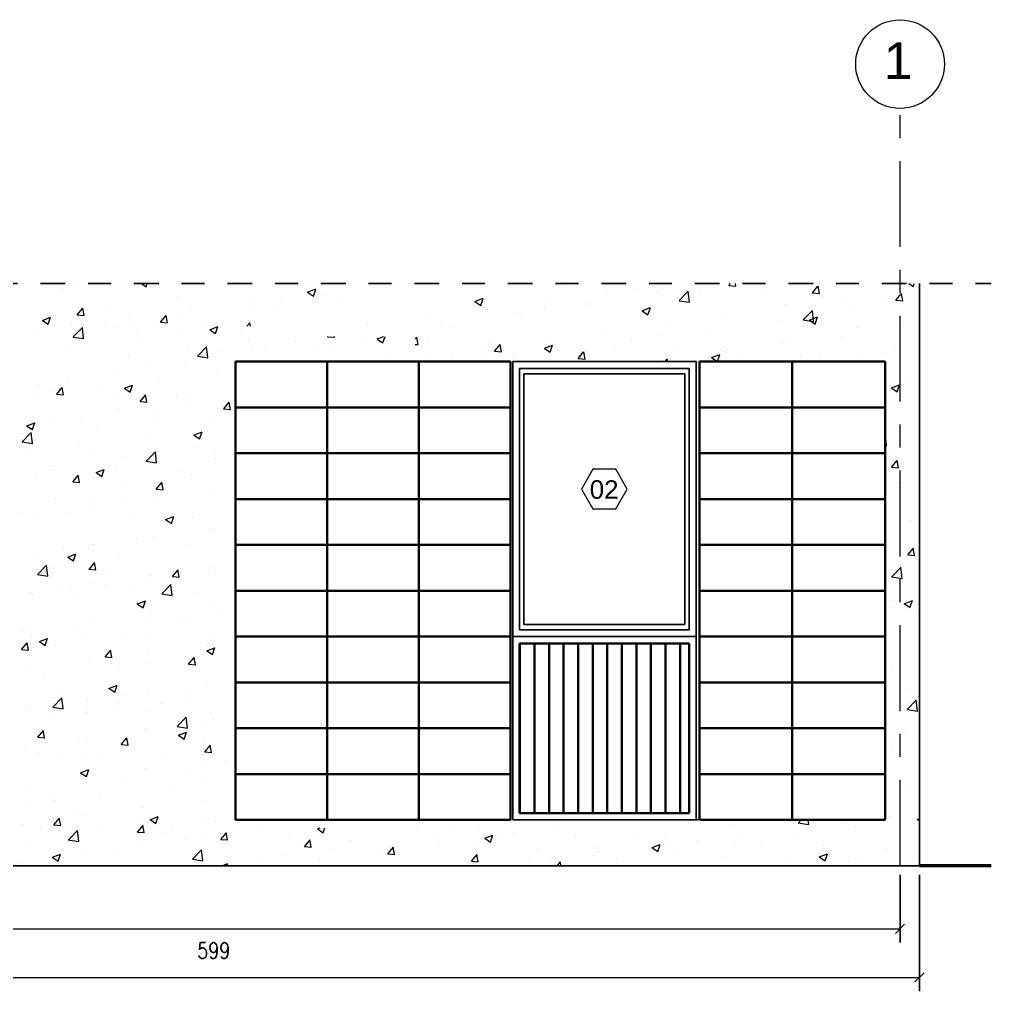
# Model space of a CAD drawing. Header units: inches. Extents: x -1721 to -585, y -6348 to -3019.
# Drawn here: x -814.985 to -810.746, y -3128.62 to -3124.294 of the extents above; entities that cross this region are included whole.
import ezdxf

# ---------------------------------------------------------------- set-up
doc = ezdxf.new("R2010")
doc.units = ezdxf.units.IN
doc.header["$MEASUREMENT"] = 0
for name, pattern in [('$0$ACAD_ISO10W100', [18, 12, -3, 0, -3]), ('$0$CENTERX2', [4, 2.5, -0.5, 0.5, -0.5]), ('$0$CENTRO2', [1.125, 0.75, -0.125, 0.125, -0.125])]:
    doc.linetypes.add(name, pattern=pattern)
for name, color, linetype, lineweight in [('$0$A-ELEV-MBE1', 1, 'Continuous', 35), ('$0$A-ELEV-PATT', 8, 'Continuous', 18), ('$0$AA - pareti sezionate', 236, 'Continuous', 50), ('$0$AA - serramenti e porte', 4, 'Continuous', 25), ('$0$AA pareti non sezionate', 2, 'Continuous', 25), ('$0$SIMBOLI FINESTRE', 3, 'Continuous', 13), ('$1$AA - linee quote', 3, 'Continuous', 13)]:
    doc.layers.add(name, color=color, linetype=linetype, lineweight=lineweight)
doc.styles.add('$0$ARIAL', font='Arial.ttf')
doc.styles.add('$4$E-ROMANS', font='romans.shx', dxfattribs={"width": 0.8})
doc.dimstyles.new('$0$E-0100_TICK_12', dxfattribs={"dimscale": 0.001, "dimtxt": 70, "dimasz": 40, "dimexe": 60, "dimexo": 40, "dimgap": 60, "dimtad": 4, "dimdec": 0, "dimlfac": 100, "dimzin": 0, "dimdsep": 46, "dimtxsty": '$4$E-ROMANS', "dimblk": 'OBLIQUE', "dimblk1": 'OBLIQUE', "dimblk2": 'OBLIQUE', "dimcen": 60, "dimclrd": 256, "dimclre": 256, "dimclrt": 256, "dimadec": 0, "dimazin": 0, "dimtfac": 1, "dimtdec": 0, "dimtmove": 1, "dimatfit": 3, "dimldrblk": '$0$_Open90', "dimfxl": 1, "dimtfill": 1, "dimtolj": 1, "dimtzin": 0, "dimlwd": -1, "dimarcsym": 0})

# ---------------------------------------------------------------- blocks, each defined once
blk = doc.blocks.new('_Oblique')
at = {"color": 0, "linetype": 'ByBlock', "lineweight": -2}
blk.add_line((-0.5, -0.5), (0.5, 0.5), dxfattribs=at)
blk = doc.blocks.new('*D257')
at = {"layer": '$1$AA - linee quote', "linetype": 'Continuous', "lineweight": -2, "transparency": 16777216}
for p, q in [((-817.134, -3128.0254), (-817.134, -3128.3208)), ((-811.144, -3128.0254), (-811.144, -3128.3208))]:
    blk.add_line(p, q, dxfattribs=at)
at = {"layer": '$1$AA - linee quote', "transparency": 16777216}
blk.add_line((-817.134, -3128.2608), (-811.144, -3128.2608), dxfattribs=at)
at = {"layer": 'DEFPOINTS', "color": 0, "linetype": 'Continuous', "transparency": 16777216}
for p in [(-817.134, -3127.9854), (-811.144, -3127.9854), (-811.144, -3128.2608)]:
    blk.add_point(p, dxfattribs=at)
at = {"layer": '$1$AA - linee quote', "linetype": 'Continuous', "transparency": 16777216, "xscale": 0.04, "yscale": 0.04, "zscale": 0.04, "rotation": 180}
blk.add_blockref('_Oblique', (-817.134, -3128.2608), dxfattribs=at)
at = {"layer": '$1$AA - linee quote', "linetype": 'Continuous', "transparency": 16777216, "xscale": 0.04, "yscale": 0.04, "zscale": 0.04}
blk.add_blockref('_Oblique', (-811.144, -3128.2608), dxfattribs=at)
at = {"layer": '$1$AA - linee quote', "linetype": 'Continuous', "transparency": 16777216, "insert": (-814.139, -3128.3558), "char_height": 0.07, "attachment_point": 5, "style": '$4$E-ROMANS', "bg_fill": 3, "box_fill_scale": 1.25, "bg_fill_color": 256, "bg_fill_true_color": 13158600, "bg_fill_transparency": 0}
blk.add_mtext('\\A1;599', dxfattribs=at)
blk = doc.blocks.new('$0$_Open90')
at = {"color": 0, "linetype": 'ByBlock', "lineweight": -2}
for p, q in [((-19.69, 19.69), (0, 0)), ((0, 0), (-39.37, 0)), ((0, 0), (-19.69, -19.69))]:
    blk.add_line(p, q, dxfattribs=at)
blk = doc.blocks.new('*D258')
at = {"layer": '$1$AA - linee quote', "linetype": 'Continuous', "lineweight": -2, "transparency": 16777216}
for p, q in [((-820.1993, -3128.0254), (-820.1993, -3128.5325)), ((-811.0593, -3128.0254), (-811.0593, -3128.5325))]:
    blk.add_line(p, q, dxfattribs=at)
at = {"layer": '$1$AA - linee quote', "transparency": 16777216}
blk.add_line((-820.1993, -3128.4725), (-811.0593, -3128.4725), dxfattribs=at)
at = {"layer": 'DEFPOINTS', "color": 0, "linetype": 'Continuous', "transparency": 16777216}
for p in [(-820.1993, -3127.9854), (-811.0593, -3127.9854), (-811.0593, -3128.4725)]:
    blk.add_point(p, dxfattribs=at)
at = {"layer": '$1$AA - linee quote', "linetype": 'Continuous', "transparency": 16777216, "xscale": 0.04, "yscale": 0.04, "zscale": 0.04, "rotation": 180}
blk.add_blockref('_Oblique', (-820.1993, -3128.4725), dxfattribs=at)
at = {"layer": '$1$AA - linee quote', "linetype": 'Continuous', "transparency": 16777216, "xscale": 0.04, "yscale": 0.04, "zscale": 0.04}
blk.add_blockref('_Oblique', (-811.0593, -3128.4725), dxfattribs=at)
at = {"layer": '$1$AA - linee quote', "linetype": 'Continuous', "transparency": 16777216, "insert": (-815.6293, -3128.5675), "char_height": 0.07, "attachment_point": 5, "style": '$4$E-ROMANS', "bg_fill": 3, "box_fill_scale": 1.25, "bg_fill_color": 256, "bg_fill_true_color": 13158600, "bg_fill_transparency": 0}
blk.add_mtext('\\A1;914', dxfattribs=at)

msp = doc.modelspace()

# ---------------------------------------------------------------- linework, layer by layer
at = {"layer": '$0$A-ELEV-MBE1', "color": 9, "true_color": 0xd19cc7}
for p, q in [((-813.6443, -3125.7854), (-814.0443, -3125.7854)), ((-814.0443, -3125.7854), (-814.0443, -3125.9854)), ((-813.2443, -3125.7854), (-813.6443, -3125.7854)), ((-813.6443, -3125.7854), (-813.6443, -3125.9854)), ((-813.6443, -3125.9854), (-813.6443, -3125.7854)), ((-813.2593, -3125.7854), (-813.2493, -3125.7854)), ((-813.2443, -3125.9854), (-813.2443, -3125.7854)), ((-812.8443, -3125.7854), (-813.2443, -3125.7854)), ((-813.2443, -3125.7854), (-813.2443, -3125.9854)), ((-812.8443, -3125.7854), (-812.8443, -3125.9854)), ((-812.0193, -3125.7854), (-811.6143, -3125.7854)), ((-812.0193, -3125.9854), (-812.0193, -3125.7854)), ((-811.6143, -3125.7854), (-811.6143, -3125.9854)), ((-811.6143, -3125.7854), (-811.2093, -3125.7854)), ((-811.6143, -3125.9854), (-811.6143, -3125.7854)), ((-811.2093, -3125.7854), (-811.2093, -3125.9854)), ((-814.0443, -3125.9854), (-813.6443, -3125.9854)), ((-813.6443, -3125.9854), (-814.0443, -3125.9854)), ((-814.0443, -3125.9854), (-814.0443, -3126.1854)), ((-813.6443, -3125.9854), (-813.2443, -3125.9854)), ((-813.2443, -3125.9854), (-813.6443, -3125.9854)), ((-813.6443, -3125.9854), (-813.6443, -3126.1854)), ((-813.6443, -3126.1854), (-813.6443, -3125.9854)), ((-813.2443, -3126.1854), (-813.2443, -3125.9854)), ((-813.2443, -3125.9854), (-812.8443, -3125.9854)), ((-813.2443, -3125.9854), (-813.2443, -3126.1854)), ((-812.8443, -3125.9854), (-812.8443, -3126.1854)), ((-811.6143, -3125.9854), (-812.0193, -3125.9854)), ((-812.0193, -3125.9854), (-811.6143, -3125.9854)), ((-812.0193, -3126.1854), (-812.0193, -3125.9854)), ((-811.2093, -3125.9854), (-811.6143, -3125.9854)), ((-811.6143, -3125.9854), (-811.6143, -3126.1854)), ((-811.6143, -3125.9854), (-811.2093, -3125.9854)), ((-811.6143, -3126.1854), (-811.6143, -3125.9854)), ((-811.2093, -3125.9854), (-811.2093, -3126.1854)), ((-814.0443, -3126.1854), (-813.6443, -3126.1854)), ((-813.6443, -3126.1854), (-814.0443, -3126.1854)), ((-814.0443, -3126.1854), (-814.0443, -3126.3854)), ((-813.6443, -3126.1854), (-813.2443, -3126.1854)), ((-813.2443, -3126.1854), (-813.6443, -3126.1854)), ((-813.6443, -3126.1854), (-813.6443, -3126.3854)), ((-813.6443, -3126.3854), (-813.6443, -3126.1854)), ((-813.2443, -3126.3854), (-813.2443, -3126.1854)), ((-813.2443, -3126.1854), (-812.8443, -3126.1854)), ((-812.8443, -3126.1854), (-813.2443, -3126.1854)), ((-813.2443, -3126.1854), (-813.2443, -3126.3854)), ((-812.8443, -3126.1854), (-812.8443, -3126.3854)), ((-812.0193, -3126.1854), (-811.6143, -3126.1854)), ((-812.0193, -3126.3854), (-812.0193, -3126.1854)), ((-811.6143, -3126.1854), (-812.0193, -3126.1854)), ((-811.6143, -3126.1854), (-811.6143, -3126.3854)), ((-811.6143, -3126.1854), (-811.2093, -3126.1854)), ((-811.6143, -3126.3854), (-811.6143, -3126.1854)), ((-811.2093, -3126.1854), (-811.6143, -3126.1854)), ((-811.2093, -3126.1854), (-811.2093, -3126.3854)), ((-814.0443, -3126.3854), (-813.6443, -3126.3854)), ((-813.6443, -3126.3854), (-814.0443, -3126.3854)), ((-814.0443, -3126.3854), (-814.0443, -3126.5854)), ((-813.6443, -3126.3854), (-813.2443, -3126.3854)), ((-813.2443, -3126.3854), (-813.6443, -3126.3854)), ((-813.6443, -3126.3854), (-813.6443, -3126.5854)), ((-813.6443, -3126.5854), (-813.6443, -3126.3854)), ((-813.2443, -3126.5854), (-813.2443, -3126.3854)), ((-813.2443, -3126.3854), (-812.8443, -3126.3854)), ((-812.8443, -3126.3854), (-813.2443, -3126.3854)), ((-813.2443, -3126.3854), (-813.2443, -3126.5854)), ((-812.8443, -3126.3854), (-812.8443, -3126.5854)), ((-811.6143, -3126.3854), (-812.0193, -3126.3854)), ((-812.0193, -3126.3854), (-811.6143, -3126.3854)), ((-812.0193, -3126.5854), (-812.0193, -3126.3854)), ((-811.2093, -3126.3854), (-811.6143, -3126.3854)), ((-811.6143, -3126.3854), (-811.6143, -3126.5854)), ((-811.6143, -3126.3854), (-811.2093, -3126.3854)), ((-811.6143, -3126.5854), (-811.6143, -3126.3854)), ((-814.0443, -3126.5854), (-813.6443, -3126.5854)), ((-813.6443, -3126.5854), (-814.0443, -3126.5854)), ((-814.0443, -3126.5854), (-814.0443, -3126.7854)), ((-813.6443, -3126.5854), (-813.2443, -3126.5854)), ((-813.2443, -3126.5854), (-813.6443, -3126.5854)), ((-813.6443, -3126.5854), (-813.6443, -3126.7854)), ((-813.6443, -3126.7854), (-813.6443, -3126.5854)), ((-813.2443, -3126.7854), (-813.2443, -3126.5854)), ((-813.2443, -3126.5854), (-812.8443, -3126.5854)), ((-812.8443, -3126.5854), (-813.2443, -3126.5854)), ((-813.2443, -3126.5854), (-813.2443, -3126.7854)), ((-812.8443, -3126.5854), (-812.8443, -3126.7854)), ((-811.6143, -3126.5854), (-812.0193, -3126.5854)), ((-812.0193, -3126.5854), (-811.6143, -3126.5854)), ((-812.0193, -3126.7854), (-812.0193, -3126.5854)), ((-811.2093, -3126.5854), (-811.6143, -3126.5854)), ((-811.6143, -3126.5854), (-811.2093, -3126.5854)), ((-811.6143, -3126.7854), (-811.6143, -3126.5854)), ((-811.6143, -3126.5854), (-811.6143, -3126.7854)), ((-814.0443, -3126.7854), (-813.6443, -3126.7854)), ((-813.6443, -3126.7854), (-814.0443, -3126.7854)), ((-814.0443, -3126.7854), (-814.0443, -3126.9854)), ((-813.2443, -3126.7854), (-813.6443, -3126.7854)), ((-813.6443, -3126.7854), (-813.6443, -3126.9854)), ((-813.6443, -3126.9854), (-813.6443, -3126.7854)), ((-813.2443, -3126.9854), (-813.2443, -3126.7854)), ((-812.8443, -3126.7854), (-813.2443, -3126.7854)), ((-813.2443, -3126.7854), (-813.2443, -3126.9854)), ((-812.8443, -3126.7854), (-812.8443, -3126.9854)), ((-811.6143, -3126.7854), (-812.0193, -3126.7854)), ((-812.0193, -3126.7854), (-811.6143, -3126.7854)), ((-812.0193, -3126.9854), (-812.0193, -3126.7854)), ((-811.2093, -3126.7854), (-811.6143, -3126.7854)), ((-811.6143, -3126.7854), (-811.2093, -3126.7854)), ((-811.6143, -3126.9854), (-811.6143, -3126.7854)), ((-811.6143, -3126.7854), (-811.6143, -3126.9854)), ((-811.2093, -3126.7854), (-811.2093, -3126.9854)), ((-814.0443, -3126.9854), (-813.6443, -3126.9854)), ((-813.6443, -3126.9854), (-814.0443, -3126.9854)), ((-814.0443, -3126.9854), (-814.0443, -3127.1854)), ((-813.6443, -3126.9854), (-813.2443, -3126.9854)), ((-813.2443, -3126.9854), (-813.6443, -3126.9854)), ((-813.6443, -3126.9854), (-813.6443, -3127.1854)), ((-813.6443, -3127.1854), (-813.6443, -3126.9854)), ((-813.2443, -3127.1854), (-813.2443, -3126.9854)), ((-813.2443, -3126.9854), (-812.8443, -3126.9854)), ((-812.8443, -3126.9854), (-813.2443, -3126.9854)), ((-813.2443, -3126.9854), (-813.2443, -3127.1854)), ((-812.8443, -3126.9854), (-812.8443, -3127.1854)), ((-812.0193, -3126.9854), (-811.6143, -3126.9854)), ((-812.0193, -3127.1854), (-812.0193, -3126.9854)), ((-811.6143, -3126.9854), (-812.0193, -3126.9854)), ((-811.6143, -3126.9854), (-811.2093, -3126.9854)), ((-811.6143, -3127.1854), (-811.6143, -3126.9854)), ((-811.6143, -3126.9854), (-811.6143, -3127.1854)), ((-811.2093, -3126.9854), (-811.6143, -3126.9854)), ((-811.2093, -3126.9854), (-811.2093, -3127.1854)), ((-812.8043, -3127.0154), (-812.0643, -3127.0154)), ((-812.8043, -3127.0154), (-812.8043, -3127.7554)), ((-812.0643, -3127.0154), (-812.0643, -3127.7554)), ((-813.6443, -3127.1854), (-814.0443, -3127.1854)), ((-814.0443, -3127.1854), (-814.0443, -3127.3854)), ((-814.0443, -3127.1854), (-813.6443, -3127.1854)), ((-813.6443, -3127.3854), (-813.6443, -3127.1854)), ((-813.6443, -3127.1854), (-813.2443, -3127.1854)), ((-813.2443, -3127.1854), (-813.6443, -3127.1854)), ((-813.6443, -3127.1854), (-813.6443, -3127.3854)), ((-813.2443, -3127.3854), (-813.2443, -3127.1854)), ((-813.2443, -3127.1854), (-812.8443, -3127.1854)), ((-812.8443, -3127.1854), (-813.2443, -3127.1854)), ((-813.2443, -3127.1854), (-813.2443, -3127.3854)), ((-812.8443, -3127.1854), (-812.8443, -3127.3854)), ((-811.6143, -3127.1854), (-812.0193, -3127.1854)), ((-812.0193, -3127.1854), (-811.6143, -3127.1854)), ((-812.0193, -3127.3854), (-812.0193, -3127.1854)), ((-811.2093, -3127.1854), (-811.6143, -3127.1854)), ((-811.6143, -3127.1854), (-811.6143, -3127.3854)), ((-811.6143, -3127.1854), (-811.2093, -3127.1854)), ((-811.6143, -3127.3854), (-811.6143, -3127.1854)), ((-811.2093, -3127.1854), (-811.2093, -3127.3854)), ((-814.0443, -3127.3854), (-813.6443, -3127.3854)), ((-813.6443, -3127.3854), (-814.0443, -3127.3854)), ((-814.0443, -3127.3854), (-814.0443, -3127.5854)), ((-813.6443, -3127.5854), (-813.6443, -3127.3854)), ((-813.6443, -3127.3854), (-813.2443, -3127.3854)), ((-813.2443, -3127.3854), (-813.6443, -3127.3854)), ((-813.6443, -3127.3854), (-813.6443, -3127.5854)), ((-813.2443, -3127.5854), (-813.2443, -3127.3854)), ((-813.2443, -3127.3854), (-812.8443, -3127.3854)), ((-812.8443, -3127.3854), (-813.2443, -3127.3854)), ((-813.2443, -3127.3854), (-813.2443, -3127.5854)), ((-812.8443, -3127.3854), (-812.8443, -3127.5854)), ((-812.0193, -3127.5854), (-812.0193, -3127.3854)), ((-811.6143, -3127.3854), (-812.0193, -3127.3854)), ((-812.0193, -3127.3854), (-811.6143, -3127.3854)), ((-811.6143, -3127.3854), (-811.6143, -3127.5854)), ((-811.6143, -3127.5854), (-811.6143, -3127.3854)), ((-811.2093, -3127.3854), (-811.6143, -3127.3854)), ((-811.2093, -3127.3854), (-811.2093, -3127.5854)), ((-814.0443, -3127.5854), (-813.6443, -3127.5854)), ((-813.6443, -3127.5854), (-814.0443, -3127.5854)), ((-814.0443, -3127.5854), (-814.0443, -3127.7854)), ((-813.6443, -3127.7854), (-813.6443, -3127.5854)), ((-813.6443, -3127.5854), (-813.2443, -3127.5854)), ((-813.2443, -3127.5854), (-813.6443, -3127.5854)), ((-813.6443, -3127.5854), (-813.6443, -3127.7854)), ((-813.2443, -3127.7854), (-813.2443, -3127.5854)), ((-813.2443, -3127.5854), (-812.8443, -3127.5854)), ((-812.8443, -3127.5854), (-813.2443, -3127.5854)), ((-813.2443, -3127.5854), (-813.2443, -3127.7854)), ((-812.8443, -3127.5854), (-812.8443, -3127.7854)), ((-811.6143, -3127.5854), (-812.0193, -3127.5854)), ((-812.0193, -3127.5854), (-811.6143, -3127.5854)), ((-812.0193, -3127.7854), (-812.0193, -3127.5854)), ((-811.2093, -3127.5854), (-811.6143, -3127.5854)), ((-811.6143, -3127.5854), (-811.2093, -3127.5854)), ((-811.6143, -3127.7854), (-811.6143, -3127.5854)), ((-811.6143, -3127.5854), (-811.6143, -3127.7854)), ((-811.2093, -3127.5854), (-811.2093, -3127.7854)), ((-814.0443, -3127.7854), (-813.6443, -3127.7854)), ((-813.6443, -3127.7854), (-813.2443, -3127.7854)), ((-813.2443, -3127.7854), (-812.8443, -3127.7854)), ((-812.8043, -3127.7554), (-812.0643, -3127.7554)), ((-811.6143, -3127.7854), (-812.0193, -3127.7854)), ((-811.2093, -3127.7854), (-811.6143, -3127.7854))]:
    msp.add_line(p, q, dxfattribs=at)
at = {"layer": '$0$A-ELEV-MBE1'}
for p, q in [((-811.2093, -3126.3854), (-811.2093, -3126.5854)), ((-811.2093, -3126.5854), (-811.2093, -3126.7854)), ((-811.6143, -3127.3854), (-811.2093, -3127.3854))]:
    msp.add_line(p, q, dxfattribs=at)
at = {"layer": '$0$A-ELEV-MBE1', "color": 9, "linetype": 'Continuous', "true_color": 0xd19cc7}
for p, q in [((-812.8027, -3127.7554), (-812.8027, -3127.0154)), ((-812.7392, -3127.7554), (-812.7392, -3127.0154)), ((-812.6757, -3127.7554), (-812.6757, -3127.0154)), ((-812.6122, -3127.7554), (-812.6122, -3127.0154)), ((-812.5487, -3127.7554), (-812.5487, -3127.0154)), ((-812.4852, -3127.7554), (-812.4852, -3127.0154)), ((-812.4217, -3127.7554), (-812.4217, -3127.0154)), ((-812.3582, -3127.7554), (-812.3582, -3127.0154)), ((-812.2947, -3127.7554), (-812.2947, -3127.0154)), ((-812.2312, -3127.7554), (-812.2312, -3127.0154)), ((-812.1677, -3127.7554), (-812.1677, -3127.0154)), ((-812.1042, -3127.7554), (-812.1042, -3127.0154))]:
    msp.add_line(p, q, dxfattribs=at)
at = {"layer": '$0$A-ELEV-PATT', "linetype": 'Continuous'}
for p, q in [((-814.4543, -3125.4454), (-814.4343, -3125.4589)), ((-814.4342, -3125.4589), (-814.4297, -3125.4454)), ((-813.9994, -3125.4496), (-813.9994, -3125.4496)), ((-813.4601, -3125.4483), (-813.4601, -3125.4483)), ((-811.8909, -3125.4542), (-811.8836, -3125.4454)), ((-811.8628, -3125.4465), (-811.8628, -3125.4465)), ((-811.8601, -3125.4571), (-811.8623, -3125.4454)), ((-811.1056, -3125.4454), (-811.0872, -3125.4578)), ((-811.0871, -3125.4578), (-811.083, -3125.4454)), ((-814.7975, -3125.4673), (-814.7975, -3125.4673)), ((-814.7556, -3125.4562), (-814.7556, -3125.4562)), ((-813.7296, -3125.4824), (-813.694, -3125.4688)), ((-813.7295, -3125.4826), (-813.7042, -3125.4996)), ((-813.7239, -3125.4864), (-813.7239, -3125.4864)), ((-813.7041, -3125.4996), (-813.6938, -3125.4689)), ((-813.3295, -3125.4568), (-813.3295, -3125.4568)), ((-812.5636, -3125.4564), (-812.5636, -3125.4564)), ((-812.4242, -3125.4753), (-812.4242, -3125.4753)), ((-812.2924, -3125.4679), (-812.2924, -3125.4679)), ((-812.2023, -3125.4847), (-812.2023, -3125.4847)), ((-812.1823, -3125.4886), (-812.1823, -3125.4886)), ((-812.1084, -3125.5196), (-812.0689, -3125.4784)), ((-812.0632, -3125.5267), (-812.0689, -3125.4785)), ((-812.0552, -3125.4718), (-812.0552, -3125.4718)), ((-812.0212, -3125.4794), (-812.0212, -3125.4794)), ((-811.8909, -3125.4542), (-811.8605, -3125.4569)), ((-811.7501, -3125.4908), (-811.7501, -3125.4908)), ((-811.5266, -3125.486), (-811.5021, -3125.4569)), ((-811.5265, -3125.4861), (-811.4962, -3125.4887)), ((-811.4958, -3125.4889), (-811.5016, -3125.4571)), ((-811.1622, -3125.5179), (-811.1377, -3125.4887)), ((-811.1314, -3125.5208), (-811.1373, -3125.489)), ((-811.1286, -3125.4674), (-811.1286, -3125.4674)), ((-814.2956, -3125.5005), (-814.2956, -3125.5005)), ((-813.9805, -3125.5189), (-813.9805, -3125.5189)), ((-813.8427, -3125.5244), (-813.8427, -3125.5244)), ((-813.6503, -3125.4991), (-813.6503, -3125.4991)), ((-813.5814, -3125.5103), (-813.5814, -3125.5103)), ((-812.9995, -3125.5231), (-812.9639, -3125.5095)), ((-812.9994, -3125.5233), (-812.9741, -3125.5403)), ((-812.9741, -3125.5403), (-812.9638, -3125.5096)), ((-812.685, -3125.511), (-812.685, -3125.511)), ((-812.5032, -3125.5308), (-812.5032, -3125.5308)), ((-812.4986, -3125.5355), (-812.4986, -3125.5355)), ((-812.1084, -3125.5198), (-812.0632, -3125.5268)), ((-811.6491, -3125.538), (-811.6491, -3125.538)), ((-811.4789, -3125.5023), (-811.4789, -3125.5023)), ((-811.3925, -3125.5055), (-811.3925, -3125.5055)), ((-811.2077, -3125.5137), (-811.2077, -3125.5137)), ((-811.1621, -3125.518), (-811.1318, -3125.5206)), ((-814.7354, -3125.5812), (-814.7109, -3125.5521)), ((-814.7353, -3125.5813), (-814.705, -3125.584)), ((-814.7046, -3125.5841), (-814.7105, -3125.5523)), ((-814.5919, -3125.5513), (-814.5919, -3125.5513)), ((-814.2413, -3125.5547), (-814.2413, -3125.5547)), ((-813.9699, -3125.5411), (-813.9699, -3125.5411)), ((-813.8776, -3125.5612), (-813.8776, -3125.5612)), ((-813.2054, -3125.5816), (-813.2054, -3125.5816)), ((-812.9488, -3125.5491), (-812.9488, -3125.5491)), ((-812.8227, -3125.5729), (-812.8227, -3125.5729)), ((-812.6956, -3125.5561), (-812.6956, -3125.5561)), ((-812.2694, -3125.5638), (-812.2339, -3125.5502)), ((-812.2693, -3125.5639), (-812.2441, -3125.581)), ((-812.244, -3125.581), (-812.2337, -3125.5503)), ((-811.9099, -3125.5738), (-811.9099, -3125.5738)), ((-811.5663, -3125.6037), (-811.5267, -3125.5625)), ((-811.5211, -3125.6108), (-811.5267, -3125.5626)), ((-811.356, -3125.5625), (-811.356, -3125.5625)), ((-814.8881, -3125.6022), (-814.8881, -3125.6022)), ((-814.8865, -3125.6056), (-814.8509, -3125.592)), ((-814.8864, -3125.6057), (-814.8611, -3125.6228)), ((-814.861, -3125.6228), (-814.8507, -3125.5921)), ((-814.832, -3125.6244), (-814.832, -3125.6244)), ((-814.5052, -3125.5928), (-814.5052, -3125.5928)), ((-814.4831, -3125.6087), (-814.4831, -3125.6087)), ((-814.371, -3125.6131), (-814.3465, -3125.5839)), ((-814.371, -3125.6132), (-814.3406, -3125.6158)), ((-814.3402, -3125.616), (-814.3461, -3125.5842)), ((-814.2907, -3125.5834), (-814.2907, -3125.5834)), ((-814.1739, -3125.612), (-814.1739, -3125.612)), ((-813.9944, -3125.6304), (-813.9822, -3125.6158)), ((-813.9791, -3125.6304), (-813.9817, -3125.616)), ((-813.4663, -3125.6174), (-813.4663, -3125.6174)), ((-813.1436, -3125.6151), (-813.1436, -3125.6151)), ((-812.7948, -3125.5864), (-812.7948, -3125.5864)), ((-812.1737, -3125.6119), (-812.1737, -3125.6119)), ((-811.6756, -3125.6046), (-811.6756, -3125.6046)), ((-811.5662, -3125.6039), (-811.521, -3125.6109)), ((-811.5484, -3125.5879), (-811.5484, -3125.5879)), ((-811.5394, -3125.6045), (-811.5038, -3125.5908)), ((-811.5393, -3125.6046), (-811.514, -3125.6217)), ((-811.514, -3125.6217), (-811.5037, -3125.591)), ((-814.9311, -3125.6677), (-814.9311, -3125.6677)), ((-814.7618, -3125.6253), (-814.7618, -3125.6253)), ((-814.7519, -3125.6781), (-814.7123, -3125.6369)), ((-814.7067, -3125.6852), (-814.7123, -3125.637)), ((-814.6103, -3125.6254), (-814.6103, -3125.6254)), ((-814.5608, -3125.6358), (-814.5608, -3125.6358)), ((-814.4701, -3125.6629), (-814.4701, -3125.6629)), ((-814.2896, -3125.6473), (-814.2896, -3125.6473)), ((-814.1564, -3125.6463), (-814.1208, -3125.6326)), ((-814.1563, -3125.6464), (-814.131, -3125.6635)), ((-814.131, -3125.6635), (-814.1207, -3125.6328)), ((-814.0184, -3125.6587), (-814.0184, -3125.6587)), ((-813.0911, -3125.6373), (-813.0911, -3125.6373)), ((-812.4303, -3125.6444), (-812.4303, -3125.6444)), ((-811.9964, -3125.6468), (-811.9964, -3125.6468)), ((-811.3345, -3125.6352), (-811.3345, -3125.6352)), ((-811.1348, -3125.6365), (-811.1348, -3125.6365)), ((-814.7518, -3125.6783), (-814.7066, -3125.6853)), ((-814.7249, -3125.6926), (-814.7249, -3125.6926)), ((-814.4537, -3125.7041), (-814.4537, -3125.7041)), ((-813.9867, -3125.688), (-813.9867, -3125.688)), ((-813.784, -3125.6994), (-813.784, -3125.6994)), ((-813.6423, -3125.6769), (-813.6411, -3125.6754)), ((-813.6422, -3125.6769), (-813.6119, -3125.6796)), ((-813.6115, -3125.6798), (-813.6123, -3125.6754)), ((-813.4761, -3125.6817), (-813.4761, -3125.6817)), ((-813.4263, -3125.687), (-813.3962, -3125.6754)), ((-813.4262, -3125.6871), (-813.401, -3125.7041)), ((-813.4009, -3125.7041), (-813.3913, -3125.6754)), ((-813.3874, -3125.6881), (-813.3874, -3125.6881)), ((-813.2593, -3125.6865), (-813.2534, -3125.6796)), ((-813.2593, -3125.7104), (-813.2475, -3125.7115)), ((-813.2471, -3125.7116), (-813.253, -3125.6798)), ((-813.2049, -3125.6931), (-813.2049, -3125.6931)), ((-812.9337, -3125.7046), (-812.9337, -3125.7046)), ((-812.9135, -3125.7406), (-812.8891, -3125.7115)), ((-812.8828, -3125.7435), (-812.8886, -3125.7117)), ((-812.6912, -3125.6801), (-812.6912, -3125.6801)), ((-812.316, -3125.6889), (-812.316, -3125.6889)), ((-812.1888, -3125.6722), (-812.1888, -3125.6722)), ((-811.6552, -3125.7071), (-811.6552, -3125.7071)), ((-811.6308, -3125.6861), (-811.6308, -3125.6861)), ((-811.3986, -3125.6746), (-811.3986, -3125.6746)), ((-814.7664, -3125.7137), (-814.7664, -3125.7137)), ((-814.2475, -3125.7238), (-814.2475, -3125.7238)), ((-814.2097, -3125.7622), (-814.1702, -3125.721)), ((-814.1825, -3125.7155), (-814.1825, -3125.7155)), ((-814.1645, -3125.7693), (-814.1701, -3125.7211)), ((-814.1035, -3125.7415), (-814.1035, -3125.7415)), ((-813.9764, -3125.7247), (-813.9764, -3125.7247)), ((-813.9113, -3125.727), (-813.9113, -3125.727)), ((-813.6836, -3125.739), (-813.6836, -3125.739)), ((-813.6401, -3125.7384), (-813.6401, -3125.7384)), ((-813.369, -3125.7499), (-813.369, -3125.7499)), ((-813.2116, -3125.7508), (-813.2116, -3125.7508)), ((-812.955, -3125.7182), (-812.955, -3125.7182)), ((-812.9135, -3125.7407), (-812.8831, -3125.7433)), ((-812.6963, -3125.7277), (-812.6607, -3125.714)), ((-812.6962, -3125.7278), (-812.6709, -3125.7448)), ((-812.6709, -3125.7448), (-812.6606, -3125.7141)), ((-812.6625, -3125.716), (-812.6625, -3125.716)), ((-812.6368, -3125.7312), (-812.6368, -3125.7312)), ((-812.5492, -3125.7725), (-812.5247, -3125.7433)), ((-812.5184, -3125.7754), (-812.5243, -3125.7436)), ((-812.3913, -3125.7275), (-812.3913, -3125.7275)), ((-812.1202, -3125.7389), (-812.1202, -3125.7389)), ((-811.9662, -3125.7683), (-811.9306, -3125.7547)), ((-811.9408, -3125.7854), (-811.9305, -3125.7548)), ((-811.927, -3125.7369), (-811.927, -3125.7369)), ((-811.9161, -3125.7429), (-811.9161, -3125.7429)), ((-811.849, -3125.7504), (-811.849, -3125.7504)), ((-811.2128, -3125.7468), (-811.2128, -3125.7468)), ((-811.1688, -3125.7207), (-811.1688, -3125.7207)), ((-814.5114, -3125.7619), (-814.5114, -3125.7619)), ((-814.4244, -3125.7837), (-814.4244, -3125.7837)), ((-814.2096, -3125.7624), (-814.1645, -3125.7694)), ((-813.0978, -3125.7614), (-813.0978, -3125.7614)), ((-812.9564, -3125.7732), (-812.9564, -3125.7732)), ((-812.8292, -3125.7565), (-812.8292, -3125.7565)), ((-812.8266, -3125.7728), (-812.8266, -3125.7728)), ((-812.5554, -3125.7843), (-812.5554, -3125.7843)), ((-812.5491, -3125.7726), (-812.5188, -3125.7752)), ((-812.1799, -3125.781), (-812.1799, -3125.781)), ((-812.1689, -3125.7854), (-812.1603, -3125.7752)), ((-812.1581, -3125.7854), (-812.1599, -3125.7754)), ((-811.9661, -3125.7685), (-811.941, -3125.7854)), ((-811.5778, -3125.7619), (-811.5778, -3125.7619)), ((-811.4897, -3125.7629), (-811.4897, -3125.7629)), ((-811.3066, -3125.7733), (-811.3066, -3125.7733)), ((-814.2614, -3125.8001), (-814.2614, -3125.8001)), ((-814.1217, -3125.8392), (-814.1217, -3125.8392)), ((-814.9018, -3125.8844), (-814.9018, -3125.8844)), ((-814.7746, -3125.8676), (-814.7746, -3125.8676)), ((-814.5822, -3125.8423), (-814.5822, -3125.8423)), ((-814.3783, -3125.8717), (-814.3783, -3125.8717)), ((-811.1114, -3125.8732), (-811.1114, -3125.8732)), ((-814.8449, -3125.9142), (-814.8449, -3125.9142)), ((-814.8246, -3125.9278), (-814.7943, -3125.9305)), ((-814.8244, -3125.9279), (-814.7999, -3125.8987)), ((-814.7951, -3125.9304), (-814.8009, -3125.8986)), ((-814.6392, -3125.9075), (-814.6392, -3125.9075)), ((-814.5738, -3125.9257), (-814.5738, -3125.9257)), ((-814.5289, -3125.9016), (-814.5036, -3125.9186)), ((-814.5286, -3125.9019), (-814.493, -3125.8882)), ((-814.5037, -3125.9186), (-814.4934, -3125.8879)), ((-811.1818, -3125.9005), (-811.1565, -3125.9175)), ((-811.1815, -3125.9008), (-811.1459, -3125.8871)), ((-811.1566, -3125.9175), (-811.1463, -3125.8868)), ((-814.903, -3125.9456), (-814.903, -3125.9456)), ((-814.4603, -3125.9597), (-814.4299, -3125.9624)), ((-814.46, -3125.9598), (-814.4356, -3125.9306)), ((-814.4307, -3125.9623), (-814.4366, -3125.9304)), ((-814.3026, -3125.9371), (-814.3026, -3125.9371)), ((-814.2571, -3125.9402), (-814.2571, -3125.9402)), ((-814.0957, -3125.9917), (-814.0712, -3125.9625)), ((-814.0754, -3125.9584), (-814.0754, -3125.9584)), ((-814.0663, -3125.9942), (-814.0722, -3125.9623)), ((-811.1407, -3125.9375), (-811.1407, -3125.9375)), ((-814.5534, -3125.9911), (-814.5534, -3125.9911)), ((-814.395, -3126.0004), (-814.395, -3126.0004)), ((-814.2678, -3125.9837), (-814.2678, -3125.9837)), ((-814.1279, -3126.0083), (-814.1279, -3126.0083)), ((-814.0959, -3125.9916), (-814.0655, -3125.9942)), ((-814.9554, -3126.0657), (-814.9199, -3126.0521)), ((-814.9305, -3126.0825), (-814.9202, -3126.0518)), ((-814.8496, -3126.0419), (-814.8496, -3126.0419)), ((-814.7158, -3126.0427), (-814.7158, -3126.0427)), ((-814.3845, -3126.0408), (-814.3845, -3126.0408)), ((-814.1354, -3126.0518), (-814.1354, -3126.0518)), ((-814.9755, -3126.1361), (-814.936, -3126.0949)), ((-814.9557, -3126.0654), (-814.9304, -3126.0825)), ((-814.9304, -3126.1429), (-814.936, -3126.0947)), ((-814.9082, -3126.068), (-814.9082, -3126.068)), ((-814.6453, -3126.0766), (-814.6453, -3126.0766)), ((-814.2254, -3126.1064), (-814.1898, -3126.0927)), ((-814.2005, -3126.1232), (-814.1902, -3126.0925)), ((-814.9757, -3126.1359), (-814.9305, -3126.1429)), ((-814.9092, -3126.1147), (-814.9092, -3126.1147)), ((-814.4317, -3126.1026), (-814.4317, -3126.1026)), ((-814.2256, -3126.1061), (-814.2004, -3126.1232)), ((-811.2093, -3126.1056), (-811.2082, -3126.1045)), ((-811.2026, -3126.1526), (-811.2082, -3126.1043)), ((-814.9439, -3126.1738), (-814.9439, -3126.1738)), ((-814.7279, -3126.1535), (-814.7279, -3126.1535)), ((-814.6727, -3126.1853), (-814.6727, -3126.1853)), ((-814.4334, -3126.2202), (-814.3938, -3126.179)), ((-814.4015, -3126.1841), (-814.4015, -3126.1841)), ((-814.3882, -3126.227), (-814.3938, -3126.1787)), ((-814.2091, -3126.1587), (-814.2091, -3126.1587)), ((-814.1341, -3126.1774), (-814.1341, -3126.1774)), ((-811.2093, -3126.1515), (-811.2028, -3126.1525)), ((-811.1743, -3126.1865), (-811.1743, -3126.1865)), ((-814.5287, -3126.2008), (-814.5287, -3126.2008)), ((-814.4335, -3126.2199), (-814.3884, -3126.227)), ((-814.4015, -3126.1967), (-814.4015, -3126.1967)), ((-814.3907, -3126.2099), (-814.3907, -3126.2099)), ((-814.1303, -3126.2082), (-814.1303, -3126.2082)), ((-811.1807, -3126.2467), (-811.1562, -3126.2175)), ((-811.1514, -3126.2492), (-811.1573, -3126.2174)), ((-814.8495, -3126.243), (-814.8495, -3126.243)), ((-814.8368, -3126.2421), (-814.8368, -3126.2421)), ((-814.6525, -3126.27), (-814.6272, -3126.287)), ((-814.6522, -3126.2702), (-814.6166, -3126.2566)), ((-814.6515, -3126.2457), (-814.6515, -3126.2457)), ((-814.6273, -3126.287), (-814.617, -3126.2563)), ((-814.5656, -3126.2535), (-814.5656, -3126.2535)), ((-814.2944, -3126.265), (-814.2944, -3126.265)), ((-811.1809, -3126.2466), (-811.1506, -3126.2493)), ((-814.9154, -3126.2838), (-814.9154, -3126.2838)), ((-814.7541, -3126.3099), (-814.7238, -3126.3126)), ((-814.7539, -3126.31), (-814.7294, -3126.2808)), ((-814.7246, -3126.3125), (-814.7304, -3126.2807)), ((-814.3896, -3126.3419), (-814.3651, -3126.3127)), ((-814.3602, -3126.3444), (-814.3661, -3126.3125)), ((-814.2377, -3126.2804), (-814.2377, -3126.2804)), ((-811.0872, -3126.296), (-811.0872, -3126.296)), ((-814.5339, -3126.3313), (-814.5339, -3126.3313)), ((-814.3898, -3126.3418), (-814.3594, -3126.3445)), ((-814.3427, -3126.3591), (-814.3427, -3126.3591)), ((-814.1403, -3126.3465), (-814.1403, -3126.3465)), ((-811.1473, -3126.3342), (-811.1473, -3126.3342)), ((-814.8302, -3126.3821), (-814.8302, -3126.3821)), ((-814.6623, -3126.4012), (-814.6623, -3126.4012)), ((-814.5351, -3126.3844), (-814.5351, -3126.3844)), ((-814.3969, -3126.379), (-814.3969, -3126.379)), ((-814.9831, -3126.4434), (-814.9831, -3126.4434)), ((-814.7738, -3126.4435), (-814.7738, -3126.4435)), ((-814.6577, -3126.4148), (-814.6577, -3126.4148)), ((-814.9215, -3126.4529), (-814.9215, -3126.4529)), ((-814.5026, -3126.455), (-814.5026, -3126.455)), ((-814.3492, -3126.4745), (-814.324, -3126.4915)), ((-814.349, -3126.4748), (-814.3134, -3126.4611)), ((-814.3241, -3126.4915), (-814.3138, -3126.4608)), ((-814.2314, -3126.4664), (-814.2314, -3126.4664)), ((-811.0937, -3126.4796), (-811.0937, -3126.4796)), ((-814.1555, -3126.5172), (-814.1555, -3126.5172)), ((-814.1465, -3126.5156), (-814.1465, -3126.5156)), ((-814.4764, -3126.5595), (-814.4764, -3126.5595)), ((-814.403, -3126.5482), (-814.403, -3126.5482)), ((-814.7959, -3126.6015), (-814.7959, -3126.6015)), ((-814.6688, -3126.5848), (-814.6688, -3126.5848)), ((-814.6639, -3126.5839), (-814.6639, -3126.5839)), ((-814.2586, -3126.5835), (-814.2586, -3126.5835)), ((-811.1102, -3126.6288), (-811.0857, -3126.5996)), ((-811.0809, -3126.6313), (-811.0868, -3126.5995)), ((-814.9277, -3126.622), (-814.9277, -3126.622)), ((-814.7761, -3126.6383), (-814.7508, -3126.6554)), ((-814.7758, -3126.6386), (-814.7402, -3126.625)), ((-814.7509, -3126.6554), (-814.7406, -3126.6247)), ((-814.6834, -3126.6921), (-814.659, -3126.663)), ((-814.6541, -3126.6946), (-814.66, -3126.6628)), ((-814.5549, -3126.6344), (-814.5549, -3126.6344)), ((-811.1105, -3126.6287), (-811.0801, -3126.6314)), ((-814.9082, -3126.7151), (-814.8686, -3126.6738)), ((-814.8727, -3126.7031), (-814.8727, -3126.7031)), ((-814.863, -3126.7218), (-814.8686, -3126.6736)), ((-814.8511, -3126.6852), (-814.8511, -3126.6852)), ((-814.6837, -3126.692), (-814.6533, -3126.6947)), ((-814.3191, -3126.724), (-814.2946, -3126.6948)), ((-814.2897, -3126.7265), (-814.2956, -3126.6947)), ((-814.162, -3126.7008), (-814.162, -3126.7008)), ((-814.1526, -3126.6847), (-814.1526, -3126.6847)), ((-814.1369, -3126.6951), (-814.1369, -3126.6951)), ((-811.1804, -3126.7247), (-811.1409, -3126.6835)), ((-811.1353, -3126.7315), (-811.1409, -3126.6833)), ((-814.9084, -3126.7148), (-814.8632, -3126.7218)), ((-814.6015, -3126.7145), (-814.6015, -3126.7145)), ((-814.4332, -3126.7459), (-814.4332, -3126.7459)), ((-814.4092, -3126.7173), (-814.4092, -3126.7173)), ((-814.3303, -3126.726), (-814.3303, -3126.726)), ((-814.3193, -3126.7239), (-814.2889, -3126.7266)), ((-814.2892, -3126.7176), (-814.2892, -3126.7176)), ((-811.1806, -3126.7245), (-811.1354, -3126.7315)), ((-814.9339, -3126.7911), (-814.9339, -3126.7911)), ((-814.8024, -3126.7851), (-814.8024, -3126.7851)), ((-814.7656, -3126.7713), (-814.7656, -3126.7713)), ((-814.6701, -3126.753), (-814.6701, -3126.753)), ((-814.61, -3126.7598), (-814.61, -3126.7598)), ((-814.4944, -3126.7828), (-814.4944, -3126.7828)), ((-814.366, -3126.7992), (-814.3265, -3126.7579)), ((-814.3209, -3126.8059), (-814.3265, -3126.7577)), ((-814.9296, -3126.8019), (-814.9296, -3126.8019)), ((-814.7294, -3126.7968), (-814.7294, -3126.7968)), ((-814.4726, -3126.8431), (-814.437, -3126.8295)), ((-814.4477, -3126.8599), (-814.4374, -3126.8292)), ((-814.3662, -3126.7989), (-814.321, -3126.8059)), ((-814.2232, -3126.7942), (-814.2232, -3126.7942)), ((-811.1758, -3126.8298), (-811.1758, -3126.8298)), ((-811.1255, -3126.842), (-811.0899, -3126.8284)), ((-811.1006, -3126.8588), (-811.0903, -3126.8281)), ((-814.4728, -3126.8429), (-814.4476, -3126.8599)), ((-814.1588, -3126.8538), (-814.1588, -3126.8538)), ((-814.1032, -3126.8759), (-814.1032, -3126.8759)), ((-811.1685, -3126.855), (-811.1685, -3126.855)), ((-811.1258, -3126.8418), (-811.1005, -3126.8588)), ((-811.0761, -3126.8635), (-811.0761, -3126.8635)), ((-814.6762, -3126.9221), (-814.6762, -3126.9221)), ((-814.4228, -3126.9179), (-814.4228, -3126.9179)), ((-814.4154, -3126.8864), (-814.4154, -3126.8864)), ((-814.2956, -3126.9012), (-814.2956, -3126.9012)), ((-814.9737, -3126.9613), (-814.9737, -3126.9613)), ((-814.9401, -3126.9602), (-814.9401, -3126.9602)), ((-814.7436, -3126.9602), (-814.7436, -3126.9602)), ((-814.2391, -3126.9237), (-814.2391, -3126.9237)), ((-814.936, -3126.9855), (-814.936, -3126.9855)), ((-814.8997, -3127.0067), (-814.8744, -3127.0238)), ((-814.8994, -3127.007), (-814.8638, -3126.9933)), ((-814.8745, -3127.0238), (-814.8642, -3126.9931)), ((-814.7026, -3126.9728), (-814.7026, -3126.9728)), ((-814.5354, -3126.9745), (-814.5354, -3126.9745)), ((-814.4314, -3126.9842), (-814.4314, -3126.9842)), ((-814.1602, -3126.9957), (-814.1602, -3126.9957)), ((-814.9775, -3127.0423), (-814.9472, -3127.0449)), ((-814.9773, -3127.0424), (-814.9528, -3127.0132)), ((-814.948, -3127.0449), (-814.9538, -3127.013)), ((-814.8317, -3127.0254), (-814.8317, -3127.0254)), ((-814.613, -3127.0743), (-814.5885, -3127.0451)), ((-814.5836, -3127.0767), (-814.5895, -3127.0449)), ((-814.1696, -3127.0474), (-814.1443, -3127.0644)), ((-814.1693, -3127.0477), (-814.1338, -3127.034)), ((-814.165, -3127.023), (-814.165, -3127.023)), ((-814.1444, -3127.0644), (-814.1341, -3127.0337)), ((-814.6824, -3127.0912), (-814.6824, -3127.0912)), ((-814.6132, -3127.0742), (-814.5828, -3127.0768)), ((-814.4216, -3127.0555), (-814.4216, -3127.0555)), ((-814.2486, -3127.1061), (-814.2241, -3127.077)), ((-814.2369, -3127.0762), (-814.2369, -3127.0762)), ((-814.2192, -3127.1086), (-814.2251, -3127.0768)), ((-814.9463, -3127.1293), (-814.9463, -3127.1293)), ((-814.5565, -3127.1183), (-814.5565, -3127.1183)), ((-814.4293, -3127.1016), (-814.4293, -3127.1016)), ((-814.2488, -3127.106), (-814.2184, -3127.1087)), ((-811.1772, -3127.1217), (-811.1772, -3127.1217)), ((-814.8773, -3127.1605), (-814.8773, -3127.1605)), ((-814.5964, -3127.2112), (-814.5712, -3127.2283)), ((-814.5962, -3127.2115), (-814.5606, -3127.1979)), ((-814.5713, -3127.2283), (-814.561, -3127.1976)), ((-814.4278, -3127.2246), (-814.4278, -3127.2246)), ((-814.1712, -3127.1921), (-814.1712, -3127.1921)), ((-811.115, -3127.2135), (-811.115, -3127.2135)), ((-814.8408, -3127.294), (-814.8013, -3127.2528)), ((-814.8015, -3127.2324), (-814.8015, -3127.2324)), ((-814.7957, -3127.3008), (-814.8013, -3127.2525)), ((-814.6886, -3127.2604), (-814.6886, -3127.2604)), ((-814.5303, -3127.2438), (-814.5303, -3127.2438)), ((-814.2601, -3127.2268), (-814.2601, -3127.2268)), ((-814.2591, -3127.2553), (-814.2591, -3127.2553)), ((-811.1131, -3127.3037), (-811.0735, -3127.2624)), ((-811.0679, -3127.3104), (-811.0735, -3127.2622)), ((-814.9656, -3127.2891), (-814.9656, -3127.2891)), ((-814.9524, -3127.2984), (-814.9524, -3127.2984)), ((-814.841, -3127.2937), (-814.7958, -3127.3007)), ((-814.6944, -3127.3006), (-814.6944, -3127.3006)), ((-814.5629, -3127.3019), (-814.5629, -3127.3019)), ((-814.5564, -3127.2776), (-814.5564, -3127.2776)), ((-814.4232, -3127.312), (-814.4232, -3127.312)), ((-814.3705, -3127.2766), (-814.3705, -3127.2766)), ((-811.1133, -3127.3034), (-811.0681, -3127.3104)), ((-811.0646, -3127.2739), (-811.0646, -3127.2739)), ((-814.8526, -3127.3285), (-814.8526, -3127.3285)), ((-814.6901, -3127.3187), (-814.6901, -3127.3187)), ((-814.2987, -3127.3781), (-814.2591, -3127.3368)), ((-814.2535, -3127.3849), (-814.2591, -3127.3366)), ((-814.152, -3127.3235), (-814.152, -3127.3235)), ((-814.1384, -3127.3383), (-814.1384, -3127.3383)), ((-814.9068, -3127.4245), (-814.8823, -3127.3953)), ((-814.8775, -3127.427), (-814.8834, -3127.3951)), ((-814.4347, -3127.3892), (-814.4347, -3127.3892)), ((-814.4339, -3127.3937), (-814.4339, -3127.3937)), ((-814.2989, -3127.3778), (-814.2537, -3127.3848)), ((-814.1773, -3127.3612), (-814.1773, -3127.3612)), ((-811.1215, -3127.3971), (-811.1215, -3127.3971)), ((-814.9071, -3127.4244), (-814.8767, -3127.427)), ((-814.7309, -3127.44), (-814.7309, -3127.44)), ((-814.6948, -3127.4295), (-814.6948, -3127.4295)), ((-814.5425, -3127.4564), (-814.518, -3127.4272)), ((-814.5131, -3127.4588), (-814.519, -3127.427)), ((-814.2932, -3127.4158), (-814.2679, -3127.4328)), ((-814.293, -3127.4161), (-814.2574, -3127.4024)), ((-814.2681, -3127.4328), (-814.2578, -3127.4021)), ((-814.1833, -3127.4347), (-814.1833, -3127.4347)), ((-814.9586, -3127.4676), (-814.9586, -3127.4676)), ((-814.5427, -3127.4563), (-814.5123, -3127.4589)), ((-814.5042, -3127.4769), (-814.5042, -3127.4769)), ((-814.1781, -3127.4883), (-814.1536, -3127.4591)), ((-814.1488, -3127.4907), (-814.1546, -3127.4589)), ((-811.1773, -3127.4731), (-811.1773, -3127.4731)), ((-811.169, -3127.4495), (-811.169, -3127.4495)), ((-811.0708, -3127.443), (-811.0708, -3127.443)), ((-814.9026, -3127.4906), (-814.9026, -3127.4906)), ((-814.8237, -3127.519), (-814.8237, -3127.519)), ((-814.6966, -3127.5023), (-814.6966, -3127.5023)), ((-814.6314, -3127.502), (-814.6314, -3127.502)), ((-814.3602, -3127.5135), (-814.3602, -3127.5135)), ((-814.1783, -3127.4881), (-814.148, -3127.4908)), ((-814.089, -3127.5249), (-814.089, -3127.5249)), ((-814.7198, -3127.5799), (-814.6842, -3127.5662)), ((-814.6949, -3127.5967), (-814.6846, -3127.566)), ((-814.4401, -3127.5628), (-814.4401, -3127.5628)), ((-814.2406, -3127.567), (-814.2406, -3127.567)), ((-814.1835, -3127.5303), (-814.1835, -3127.5303)), ((-814.7201, -3127.5796), (-814.6948, -3127.5967)), ((-814.7009, -3127.5986), (-814.7009, -3127.5986)), ((-811.077, -3127.6121), (-811.077, -3127.6121)), ((-811.0627, -3127.5722), (-811.0627, -3127.5722)), ((-814.9648, -3127.6367), (-814.9648, -3127.6367)), ((-814.5369, -3127.6178), (-814.5369, -3127.6178)), ((-814.317, -3127.6351), (-814.317, -3127.6351)), ((-814.1898, -3127.6183), (-814.1898, -3127.6183)), ((-811.106, -3127.651), (-811.106, -3127.651)), ((-814.8332, -3127.6687), (-814.8332, -3127.6687)), ((-814.6378, -3127.6773), (-814.6378, -3127.6773)), ((-814.1897, -3127.6994), (-814.1897, -3127.6994)), ((-814.9574, -3127.7194), (-814.9574, -3127.7194)), ((-814.8302, -3127.7026), (-814.8302, -3127.7026)), ((-814.4463, -3127.7319), (-814.4463, -3127.7319)), ((-814.8364, -3127.8066), (-814.8119, -3127.7774)), ((-814.807, -3127.8091), (-814.8129, -3127.7772)), ((-814.7303, -3127.7616), (-814.7303, -3127.7616)), ((-814.7071, -3127.7677), (-814.7071, -3127.7677)), ((-814.4591, -3127.7731), (-814.4591, -3127.7731)), ((-814.4168, -3127.7842), (-814.3916, -3127.8012)), ((-814.4166, -3127.7844), (-814.381, -3127.7708)), ((-814.3917, -3127.8012), (-814.3814, -3127.7705)), ((-814.1879, -3127.7845), (-814.1879, -3127.7845)), ((-812.3757, -3127.7868), (-812.3757, -3127.7868)), ((-811.5879, -3127.7985), (-811.5753, -3127.7854)), ((-811.5427, -3127.8053), (-811.545, -3127.7854)), ((-811.1963, -3127.7725), (-811.1963, -3127.7725)), ((-811.0832, -3127.7812), (-811.0832, -3127.7812)), ((-811.0697, -3127.783), (-811.0593, -3127.7901)), ((-811.0695, -3127.7833), (-811.0593, -3127.7794)), ((-814.971, -3127.8058), (-814.971, -3127.8058)), ((-814.8944, -3127.8184), (-814.8944, -3127.8184)), ((-814.8366, -3127.8065), (-814.8062, -3127.8092)), ((-814.6232, -3127.8299), (-814.6232, -3127.8299)), ((-814.472, -3127.8385), (-814.4475, -3127.8093)), ((-814.4426, -3127.841), (-814.4485, -3127.8091)), ((-814.3234, -3127.8187), (-814.3234, -3127.8187)), ((-814.1311, -3127.7934), (-814.1311, -3127.7934)), ((-813.932, -3127.8304), (-813.932, -3127.8304)), ((-813.6868, -3127.8248), (-813.6615, -3127.8419)), ((-813.6865, -3127.8251), (-813.6743, -3127.8204)), ((-813.6616, -3127.8419), (-813.6544, -3127.8204)), ((-813.2511, -3127.829), (-813.2511, -3127.829)), ((-813.1032, -3127.8304), (-813.1032, -3127.8304)), ((-812.9839, -3127.8251), (-812.9839, -3127.8251)), ((-812.6395, -3127.8249), (-812.6395, -3127.8249)), ((-811.8721, -3127.8034), (-811.8721, -3127.8034)), ((-811.5881, -3127.7982), (-811.5429, -3127.8053)), ((-811.5159, -3127.8146), (-811.5159, -3127.8146)), ((-811.3887, -3127.7979), (-811.3887, -3127.7979)), ((-811.3397, -3127.8137), (-811.3397, -3127.8137)), ((-814.7737, -3127.8727), (-814.7285, -3127.8797)), ((-814.7735, -3127.8729), (-814.7339, -3127.8317)), ((-814.7283, -3127.8797), (-814.7339, -3127.8315)), ((-814.4722, -3127.8384), (-814.4418, -3127.841)), ((-814.4506, -3127.8354), (-814.4506, -3127.8354)), ((-814.352, -3127.8413), (-814.352, -3127.8413)), ((-814.2616, -3127.8701), (-814.2616, -3127.8701)), ((-814.1959, -3127.8685), (-814.1959, -3127.8685)), ((-814.1078, -3127.8703), (-814.0775, -3127.8729)), ((-814.1076, -3127.8704), (-814.0831, -3127.8412)), ((-814.0783, -3127.8728), (-814.0841, -3127.841)), ((-814.0808, -3127.8528), (-814.0808, -3127.8528)), ((-813.8096, -3127.8642), (-813.8096, -3127.8642)), ((-813.7432, -3127.9022), (-813.7188, -3127.8731)), ((-813.7139, -3127.9047), (-813.7198, -3127.8729)), ((-813.1763, -3127.8504), (-813.1763, -3127.8504)), ((-812.9567, -3127.8655), (-812.9314, -3127.8826)), ((-812.9564, -3127.8658), (-812.9209, -3127.8521)), ((-812.9315, -3127.8826), (-812.9212, -3127.8519)), ((-812.8961, -3127.8574), (-812.8961, -3127.8574)), ((-812.832, -3127.8418), (-812.832, -3127.8418)), ((-812.5608, -3127.8533), (-812.5608, -3127.8533)), ((-812.2897, -3127.8647), (-812.2897, -3127.8647)), ((-812.1683, -3127.8543), (-812.1683, -3127.8543)), ((-811.8367, -3127.8568), (-811.8367, -3127.8568)), ((-811.6006, -3127.8495), (-811.6006, -3127.8495)), ((-814.9638, -3127.903), (-814.9638, -3127.903)), ((-814.7714, -3127.8777), (-814.7714, -3127.8777)), ((-814.4525, -3127.901), (-814.4525, -3127.901)), ((-814.2313, -3127.957), (-814.1918, -3127.9158)), ((-814.1862, -3127.9638), (-814.1918, -3127.9156)), ((-813.7435, -3127.9021), (-813.7131, -3127.9048)), ((-813.6243, -3127.9094), (-813.6243, -3127.9094)), ((-813.5474, -3127.8799), (-813.5474, -3127.8799)), ((-813.5385, -3127.8757), (-813.5385, -3127.8757)), ((-813.3789, -3127.9341), (-813.3544, -3127.9049)), ((-813.3495, -3127.9366), (-813.3554, -3127.9048)), ((-813.1569, -3127.8932), (-813.1569, -3127.8932)), ((-812.9961, -3127.8986), (-812.9961, -3127.8986)), ((-812.7249, -3127.9101), (-812.7249, -3127.9101)), ((-812.4646, -3127.9051), (-812.4646, -3127.9051)), ((-812.2266, -3127.9062), (-812.2014, -3127.9233)), ((-812.2264, -3127.9065), (-812.1908, -3127.8928)), ((-812.2015, -3127.9232), (-812.1912, -3127.8925)), ((-812.1563, -3127.8989), (-812.1563, -3127.8989)), ((-812.0291, -3127.8822), (-812.0291, -3127.8822)), ((-812.0185, -3127.8762), (-812.0185, -3127.8762)), ((-811.8644, -3127.8876), (-811.8644, -3127.8876)), ((-811.7473, -3127.8876), (-811.7473, -3127.8876)), ((-811.4761, -3127.8991), (-811.4761, -3127.8991)), ((-811.2049, -3127.9106), (-811.2049, -3127.9106)), ((-814.8437, -3127.948), (-814.8184, -3127.965)), ((-814.8434, -3127.9483), (-814.8078, -3127.9346)), ((-814.8185, -3127.965), (-814.8082, -3127.9343)), ((-814.7133, -3127.9368), (-814.7133, -3127.9368)), ((-814.5579, -3127.9209), (-814.5579, -3127.9209)), ((-814.2315, -3127.9568), (-814.1863, -3127.9638)), ((-813.9439, -3127.9515), (-813.9439, -3127.9515)), ((-813.8436, -3127.9308), (-813.8436, -3127.9308)), ((-813.8167, -3127.9347), (-813.8167, -3127.9347)), ((-813.4208, -3127.9312), (-813.4208, -3127.9312)), ((-813.3791, -3127.934), (-813.3487, -3127.9367)), ((-813.0145, -3127.966), (-812.99, -3127.9368)), ((-812.9852, -3127.9685), (-812.991, -3127.9366)), ((-812.7609, -3127.956), (-812.7609, -3127.956)), ((-812.4771, -3127.9412), (-812.4771, -3127.9412)), ((-812.4537, -3127.9215), (-812.4537, -3127.9215)), ((-812.3818, -3127.9559), (-812.3818, -3127.9559)), ((-812.1826, -3127.933), (-812.1826, -3127.933)), ((-812.121, -3127.9201), (-812.121, -3127.9201)), ((-811.9114, -3127.9444), (-811.9114, -3127.9444)), ((-811.6402, -3127.9559), (-811.6402, -3127.9559)), ((-811.4966, -3127.9469), (-811.4713, -3127.9639)), ((-811.4963, -3127.9472), (-811.4607, -3127.9335)), ((-811.4714, -3127.9639), (-811.4611, -3127.9332)), ((-811.0893, -3127.9503), (-811.0893, -3127.9503)), ((-814.9771, -3127.9749), (-814.9771, -3127.9749)), ((-814.8541, -3127.9718), (-814.8541, -3127.9718)), ((-814.1399, -3127.9816), (-814.1399, -3127.9816)), ((-814.1041, -3127.9854), (-814.0778, -3127.9753)), ((-814.0816, -3127.9854), (-814.0781, -3127.975)), ((-813.6774, -3127.9638), (-813.6774, -3127.9638)), ((-813.0147, -3127.9659), (-812.9844, -3127.9686)), ((-812.7967, -3127.9832), (-812.7967, -3127.9832)), ((-812.6695, -3127.9665), (-812.6695, -3127.9665)), ((-812.6397, -3127.9854), (-812.6256, -3127.9687)), ((-812.6236, -3127.9854), (-812.6267, -3127.9685)), ((-811.369, -3127.9673), (-811.369, -3127.9673)), ((-811.3459, -3127.9828), (-811.3459, -3127.9828)), ((-811.33, -3127.9729), (-811.33, -3127.9729)), ((-811.0978, -3127.9788), (-811.0978, -3127.9788))]:
    msp.add_line(p, q, dxfattribs=at)
at = {"layer": '$0$AA - pareti sezionate'}
msp.add_line((-810.7463, -3127.9854), (-811.0593, -3127.9854), dxfattribs=at)
at = {"layer": '$0$AA - serramenti e porte'}
for p, q in [((-812.8343, -3125.7854), (-812.0343, -3125.7854)), ((-812.8343, -3127.7854), (-812.8343, -3125.7854)), ((-812.0343, -3127.7854), (-812.0343, -3125.7854)), ((-812.8343, -3126.9854), (-812.0343, -3126.9854)), ((-812.8343, -3127.7854), (-812.0243, -3127.7854))]:
    msp.add_line(p, q, dxfattribs=at)
at = {"layer": '$0$AA - serramenti e porte', "color": 0}
for p, q in [((-812.8043, -3125.8154), (-812.0643, -3125.8154)), ((-812.8043, -3126.9554), (-812.8043, -3125.8154)), ((-812.7859, -3126.9324), (-812.7851, -3125.8384)), ((-812.7851, -3125.8384), (-812.0834, -3125.8384)), ((-812.0826, -3126.9324), (-812.0834, -3125.8384)), ((-812.0643, -3126.9554), (-812.0643, -3125.8154)), ((-812.0643, -3126.9554), (-812.8043, -3126.9554)), ((-812.7851, -3126.9324), (-812.0834, -3126.9324))]:
    msp.add_line(p, q, dxfattribs=at)
at = {"layer": '$0$AA pareti non sezionate', "linetype": '$0$ACAD_ISO10W100', "ltscale": 0.009}
msp.add_line((-820.1993, -3125.4454), (-810.7463, -3125.4454), dxfattribs=at)
at = {"layer": '$0$AA pareti non sezionate'}
for p in [(-811.0593, -3125.4454), (-820.1993, -3127.9854)]:
    msp.add_line(p, (-811.0593, -3127.9854), dxfattribs=at)
at = {"layer": '$0$SIMBOLI FINESTRE'}
for p, q in [((-812.4847, -3126.2555), (-812.5347, -3126.3421)), ((-812.3847, -3126.2555), (-812.4847, -3126.2555)), ((-812.3347, -3126.3421), (-812.3847, -3126.2555)), ((-812.5347, -3126.3421), (-812.4847, -3126.4287)), ((-812.3847, -3126.4287), (-812.3347, -3126.3421)), ((-812.4847, -3126.4287), (-812.3847, -3126.4287))]:
    msp.add_line(p, q, dxfattribs=at)
at = {"layer": '$1$AA - linee quote', "linetype": '$0$CENTRO2', "ltscale": 0.5}
msp.add_line((-811.144, -3127.9854), (-811.144, -3124.6809), dxfattribs=at)
at = {"layer": '$1$AA - linee quote'}
msp.add_circle((-811.144, -3124.4876), 0.1933, dxfattribs=at)

# ---------------------------------------------------------------- texts
at = {"layer": '$0$SIMBOLI FINESTRE', "style": '$0$ARIAL'}
msp.add_text('02', height=0.08074, rotation=359.8326, dxfattribs=at).set_placement((-812.4982, -3126.3841))
at = {"layer": '$1$AA - linee quote', "linetype": '$0$CENTERX2', "ltscale": 5, "style": '$0$ARIAL'}
msp.add_attdef('1', (-811.2146, -3124.5524), '', height=0.16, dxfattribs=at)

# ---------------------------------------------------------------- next in the draw order: dimensions: what is measured, and where the dimension line sits
at = {"layer": '$1$AA - linee quote', "linetype": 'Continuous'}
dim = msp.add_linear_dim(base=(-811.144, -3128.2608), p1=(-817.134, -3127.9854), p2=(-811.144, -3127.9854), dimstyle='$0$E-0100_TICK_12', dxfattribs=at)
dim.commit()
dim.dimension.update_dxf_attribs({"geometry": '*D257', "text_midpoint": (-814.139, -3128.3558)})

# ---------------------------------------------------------------- next in the draw order: dimensions: what is measured, and where the dimension line sits
dim = msp.add_linear_dim(base=(-811.0593, -3128.4725), p1=(-820.1993, -3127.9854), p2=(-811.0593, -3127.9854), dimstyle='$0$E-0100_TICK_12', dxfattribs=at)
dim.commit()
dim.dimension.update_dxf_attribs({"geometry": '*D258', "text_midpoint": (-815.6293, -3128.5675)})

doc.saveas('drawing.dxf')
